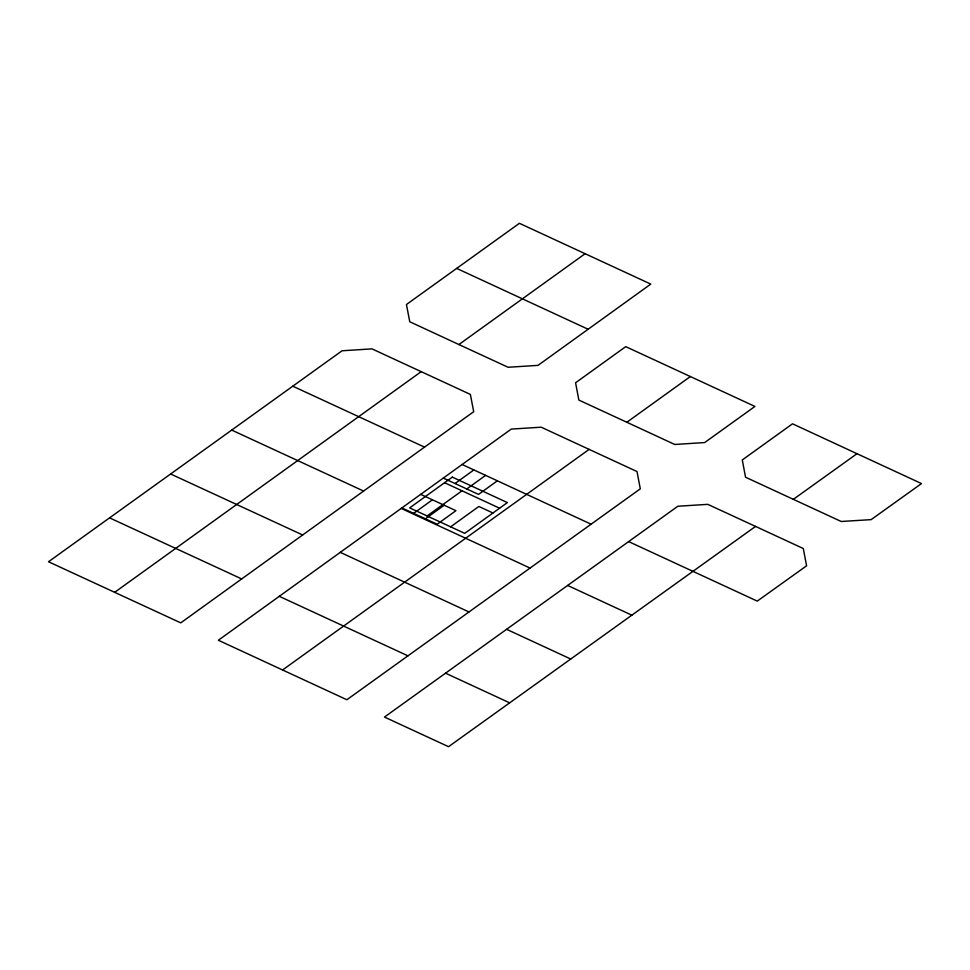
<?xml version="1.0" encoding="UTF-8"?>
<svg xmlns="http://www.w3.org/2000/svg" width="970" height="970" viewBox="0 0 970 970"><rect width="100%" height="100%" fill="white"/><g stroke="black" fill="none" stroke-linecap="round" stroke-linejoin="round"><path stroke-width="1.45" d="M424.533 447.121L180.76 622.861L48.5 561.751L342.058 350.776L371.995 348.873L470.353 394.402L473.712 411.692L424.533 447.121L292.782 386.193M462.132 464.497L218.359 640.248L346.872 699.746L640.297 488.832L637.011 471.553L541.212 427.2L511.275 429.092L462.132 464.497L591.069 524.188M413.62 513.372L432.438 499.805M455.027 483.521L473.845 469.953M427.115 515.955L462.011 490.796M425.369 518.817L444.199 505.237M466.776 488.965L485.594 475.385M497.355 480.817L478.525 494.397L443.278 478.089M450.626 526.831L478.853 506.473L492.954 512.997M114.666 592.33L421.21 371.643M585.104 253.716L458.895 344.532L409.764 321.761L406.442 304.507L519.411 223.306L650.773 284.101L538.01 365.375L508.074 367.266L458.895 344.532M589.154 449.377L282.573 669.991M626.838 422.265L674.744 444.466L704.681 442.562L754.927 406.43L625.735 346.642L575.574 382.774L578.847 400.064L626.838 422.265L690.373 376.53M755.557 526.419L448.552 746.694L384.472 717.072L677.848 506.243L707.785 504.351L755.557 526.419L803.293 548.523L806.579 565.813L757.267 601.109L628.621 541.587M793.327 499.356L856.995 453.705L921.5 483.569L871.121 519.641L841.196 521.484L745.554 477.228L742.28 459.95L792.526 423.805L856.995 453.705M456.688 268.411L588.135 329.254M444.575 482.72L499.599 508.207M420.689 494.373L455.948 510.681L437.13 524.249L401.871 507.94M231.684 430.074L363.604 491.05M567.656 585.456L631.822 615.174M401.204 508.425L530.057 568.068M170.623 473.99L302.664 534.979M340.264 552.354L468.946 611.949M506.595 629.312L570.712 659.006M109.61 517.871L241.688 578.932M445.57 673.192L509.614 702.838M279.287 596.32L407.933 655.829M452.323 477.131L409.667 507.892L464.727 533.342L507.383 502.593L452.323 477.131"/></g></svg>
